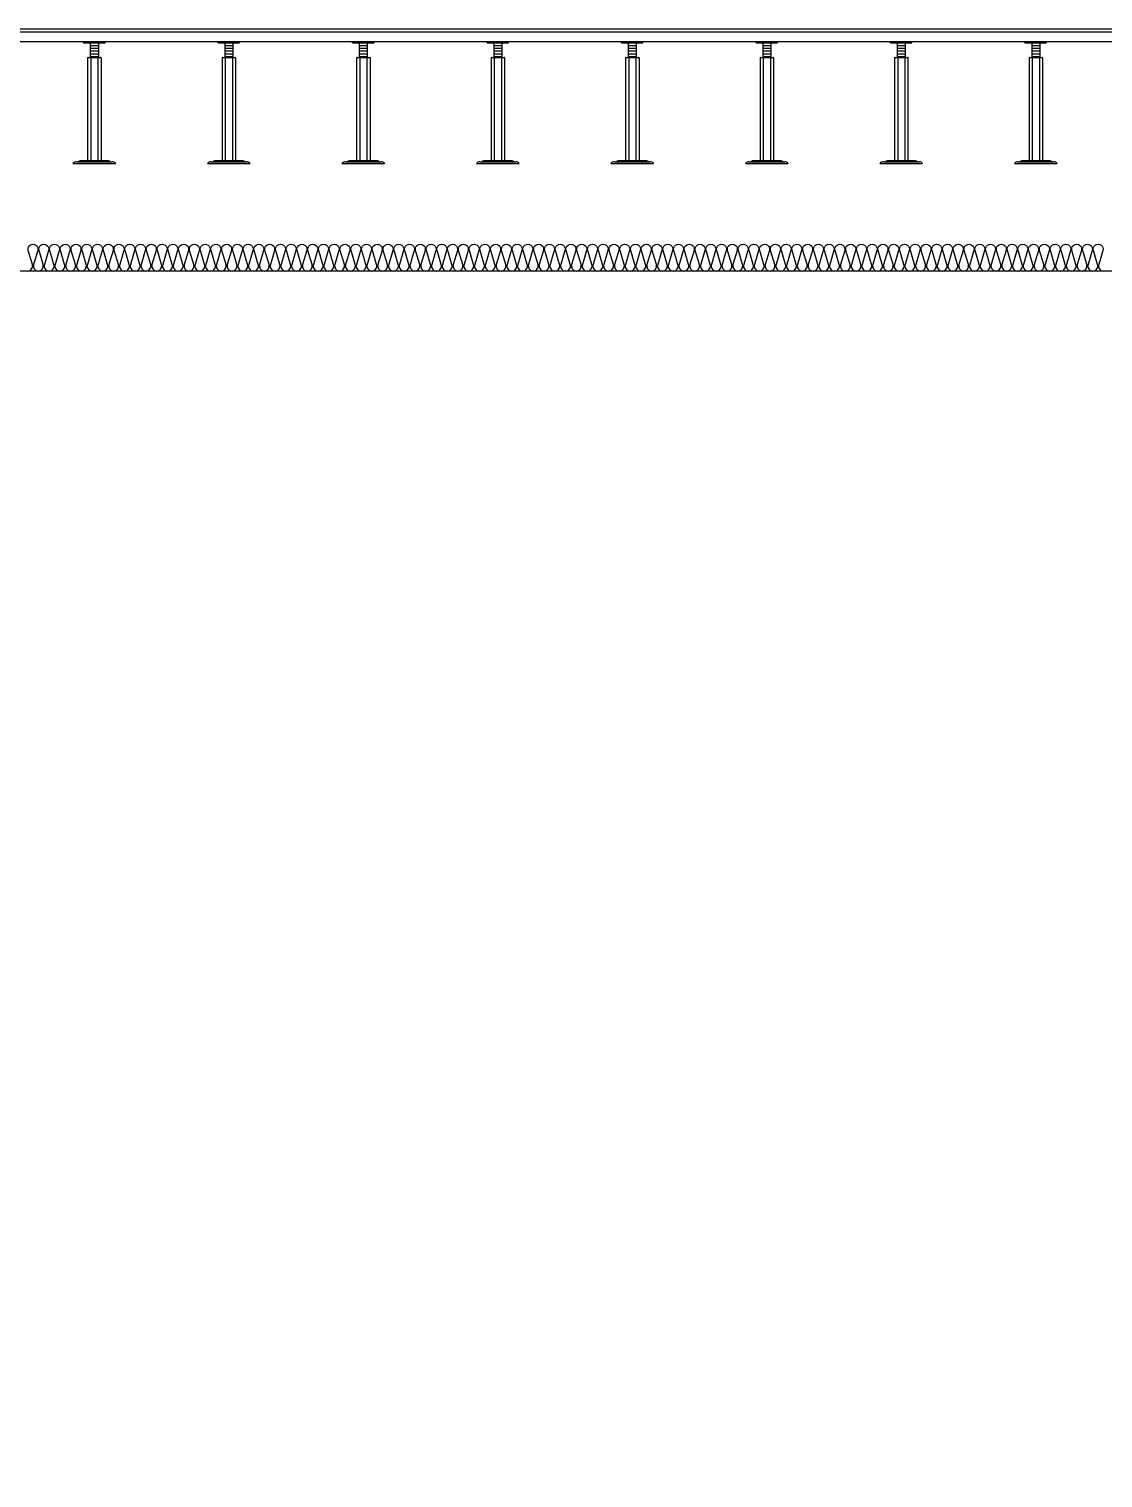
# Model space of a CAD drawing. Header units: millimetres. Extents: x 19868 to 801382, y -4805 to 85279.
# Drawn here: x 518671 to 520667, y 39585 to 42279 of the extents above; entities that cross this region are included whole.
import ezdxf

# ---------------------------------------------------------------- set-up
doc = ezdxf.new("R2010")
doc.units = ezdxf.units.MM
doc.header["$LTSCALE"] = 250
for name, color, linetype in [('A-ELE-4', 4, 'Continuous'), ('A-ELE-8', 8, 'Continuous'), ('GES', 7, 'Continuous'), ('ISL', 251, 'Continuous'), ('악세스 350', 7, 'Continuous')]:
    doc.layers.add(name, color=color, linetype=linetype)

# ---------------------------------------------------------------- blocks, each defined once
blk = doc.blocks.new('*U147')
at = {"layer": 'A-ELE-4'}
blk.add_line((11.9, 0), (8611.9, 0), dxfattribs=at)
at = {"layer": 'A-ELE-8'}
for p, q in [((11.9, -5), (8611.9, -5)), ((11.9, -23), (8611.9, -23))]:
    blk.add_line(p, q, dxfattribs=at)
blk = doc.blocks.new('*U148')
at = {"layer": 'GES', "color": 8}
for p, q in [((4828, 224.5, 0), (4828, 227, 0)), ((4828, 227, 0), (4867.9, 227, 0)), ((4828, 224.5, 0), (4867.9, 224.5, 0)), ((4840.4, 224.5, 0), (4840.4, 214.7, 0)), ((4840.4, 221.1, 0), (4840.4, 197.2, 0)), ((4840.4, 219.1, 0), (4855.5, 219.1, 0)), ((4840.4, 219.1, 0), (4855.5, 219.1, 0)), ((4855.5, 224.5, 0), (4855.5, 214.7, 0)), ((4855.5, 221.1, 0), (4855.5, 197.2, 0)), ((4867.9, 224.5, 0), (4867.9, 227, 0)), ((5078, 224.5, 0), (5078, 227, 0)), ((5078, 227, 0), (5117.9, 227, 0)), ((5078, 224.5, 0), (5117.9, 224.5, 0)), ((5090.4, 224.5, 0), (5090.4, 214.7, 0)), ((5090.4, 221.1, 0), (5090.4, 197.2, 0)), ((5090.4, 219.1, 0), (5105.5, 219.1, 0)), ((5090.4, 219.1, 0), (5105.5, 219.1, 0)), ((5105.5, 224.5, 0), (5105.5, 214.7, 0)), ((5105.5, 221.1, 0), (5105.5, 197.2, 0)), ((5117.9, 224.5, 0), (5117.9, 227, 0)), ((5328, 224.5, 0), (5328, 227, 0)), ((5328, 227, 0), (5367.9, 227, 0)), ((5328, 224.5, 0), (5367.9, 224.5, 0)), ((5340.4, 224.5, 0), (5340.4, 214.7, 0)), ((5340.4, 221.1, 0), (5340.4, 197.2, 0)), ((5340.4, 219.1, 0), (5355.5, 219.1, 0)), ((5340.4, 219.1, 0), (5355.5, 219.1, 0)), ((5355.5, 224.5, 0), (5355.5, 214.7, 0)), ((5355.5, 221.1, 0), (5355.5, 197.2, 0)), ((5367.9, 224.5, 0), (5367.9, 227, 0)), ((5578, 224.5, 0), (5578, 227, 0)), ((5578, 227, 0), (5617.9, 227, 0)), ((5578, 224.5, 0), (5617.9, 224.5, 0)), ((5590.4, 224.5, 0), (5590.4, 214.7, 0)), ((5590.4, 221.1, 0), (5590.4, 197.2, 0)), ((5590.4, 219.1, 0), (5605.5, 219.1, 0)), ((5590.4, 219.1, 0), (5605.5, 219.1, 0)), ((5605.5, 224.5, 0), (5605.5, 214.7, 0)), ((5605.5, 221.1, 0), (5605.5, 197.2, 0)), ((5617.9, 224.5, 0), (5617.9, 227, 0)), ((5828, 224.5, 0), (5828, 227, 0)), ((5828, 227, 0), (5867.9, 227, 0)), ((5828, 224.5, 0), (5867.9, 224.5, 0)), ((5840.4, 224.5, 0), (5840.4, 214.7, 0)), ((5840.4, 221.1, 0), (5840.4, 197.2, 0)), ((5840.4, 219.1, 0), (5855.5, 219.1, 0)), ((5840.4, 219.1, 0), (5855.5, 219.1, 0)), ((5855.5, 224.5, 0), (5855.5, 214.7, 0)), ((5855.5, 221.1, 0), (5855.5, 197.2, 0)), ((5867.9, 224.5, 0), (5867.9, 227, 0)), ((6078, 224.5, 0), (6078, 227, 0)), ((6078, 227, 0), (6117.9, 227, 0)), ((6078, 224.5, 0), (6117.9, 224.5, 0)), ((6090.4, 224.5, 0), (6090.4, 214.7, 0)), ((6090.4, 221.1, 0), (6090.4, 197.2, 0)), ((6090.4, 219.1, 0), (6105.5, 219.1, 0)), ((6090.4, 219.1, 0), (6105.5, 219.1, 0)), ((6105.5, 224.5, 0), (6105.5, 214.7, 0)), ((6105.5, 221.1, 0), (6105.5, 197.2, 0)), ((6117.9, 224.5, 0), (6117.9, 227, 0)), ((6328, 224.5, 0), (6328, 227, 0)), ((6328, 227, 0), (6367.9, 227, 0)), ((6328, 224.5, 0), (6367.9, 224.5, 0)), ((6340.4, 224.5, 0), (6340.4, 214.7, 0)), ((6340.4, 221.1, 0), (6340.4, 197.2, 0)), ((6340.4, 219.1, 0), (6355.5, 219.1, 0)), ((6340.4, 219.1, 0), (6355.5, 219.1, 0)), ((6355.5, 224.5, 0), (6355.5, 214.7, 0)), ((6355.5, 221.1, 0), (6355.5, 197.2, 0)), ((6367.9, 224.5, 0), (6367.9, 227, 0)), ((6578, 224.5, 0), (6578, 227, 0)), ((6578, 227, 0), (6617.9, 227, 0)), ((6578, 224.5, 0), (6617.9, 224.5, 0)), ((6590.4, 224.5, 0), (6590.4, 214.7, 0)), ((6590.4, 221.1, 0), (6590.4, 197.2, 0)), ((6590.4, 219.1, 0), (6605.5, 219.1, 0)), ((6590.4, 219.1, 0), (6605.5, 219.1, 0)), ((6605.5, 224.5, 0), (6605.5, 214.7, 0)), ((6605.5, 221.1, 0), (6605.5, 197.2, 0)), ((6617.9, 224.5, 0), (6617.9, 227, 0)), ((4835.5, 196.4, 0), (4835.5, 5.6, 0)), ((4836.4, 197.2, 0), (4840.5, 197.2, 0)), ((4840.4, 214.1, 0), (4855.5, 214.1, 0)), ((4840.4, 214.1, 0), (4855.5, 214.1, 0)), ((4840.4, 209.1, 0), (4855.5, 209.1, 0)), ((4840.4, 209.1, 0), (4855.5, 209.1, 0)), ((4840.4, 204.1, 0), (4855.5, 204.1, 0)), ((4840.4, 204.1, 0), (4855.5, 204.1, 0)), ((4840.4, 199.1, 0), (4855.5, 199.1, 0)), ((4840.4, 199.1, 0), (4855.5, 199.1, 0)), ((4840.5, 197.2, 0), (4855.5, 197.2, 0)), ((4841.4, 196.4, 0), (4841.4, 5.6, 0)), ((4842.2, 197.2, 0), (4853.9, 197.2, 0)), ((4854.7, 196.4, 0), (4854.7, 5.6, 0)), ((4855.5, 197.2, 0), (4859.7, 197.2, 0)), ((4860.5, 196.4, 0), (4860.5, 5.6, 0)), ((5085.5, 196.4, 0), (5085.5, 5.6, 0)), ((5086.4, 197.2, 0), (5090.5, 197.2, 0)), ((5090.4, 214.1, 0), (5105.5, 214.1, 0)), ((5090.4, 214.1, 0), (5105.5, 214.1, 0)), ((5090.4, 209.1, 0), (5105.5, 209.1, 0)), ((5090.4, 209.1, 0), (5105.5, 209.1, 0)), ((5090.4, 204.1, 0), (5105.5, 204.1, 0)), ((5090.4, 204.1, 0), (5105.5, 204.1, 0)), ((5090.4, 199.1, 0), (5105.5, 199.1, 0)), ((5090.4, 199.1, 0), (5105.5, 199.1, 0)), ((5090.5, 197.2, 0), (5105.5, 197.2, 0)), ((5091.4, 196.4, 0), (5091.4, 5.6, 0)), ((5092.2, 197.2, 0), (5103.9, 197.2, 0)), ((5104.7, 196.4, 0), (5104.7, 5.6, 0)), ((5105.5, 197.2, 0), (5109.7, 197.2, 0)), ((5110.5, 196.4, 0), (5110.5, 5.6, 0)), ((5335.5, 196.4, 0), (5335.5, 5.6, 0)), ((5336.4, 197.2, 0), (5340.5, 197.2, 0)), ((5340.4, 214.1, 0), (5355.5, 214.1, 0)), ((5340.4, 214.1, 0), (5355.5, 214.1, 0)), ((5340.4, 209.1, 0), (5355.5, 209.1, 0)), ((5340.4, 209.1, 0), (5355.5, 209.1, 0)), ((5340.4, 204.1, 0), (5355.5, 204.1, 0)), ((5340.4, 204.1, 0), (5355.5, 204.1, 0)), ((5340.4, 199.1, 0), (5355.5, 199.1, 0)), ((5340.4, 199.1, 0), (5355.5, 199.1, 0)), ((5340.5, 197.2, 0), (5355.5, 197.2, 0)), ((5341.4, 196.4, 0), (5341.4, 5.6, 0)), ((5342.2, 197.2, 0), (5353.9, 197.2, 0)), ((5354.7, 196.4, 0), (5354.7, 5.6, 0)), ((5355.5, 197.2, 0), (5359.7, 197.2, 0)), ((5360.5, 196.4, 0), (5360.5, 5.6, 0)), ((5585.5, 196.4, 0), (5585.5, 5.6, 0)), ((5586.4, 197.2, 0), (5590.5, 197.2, 0)), ((5590.4, 214.1, 0), (5605.5, 214.1, 0)), ((5590.4, 214.1, 0), (5605.5, 214.1, 0)), ((5590.4, 209.1, 0), (5605.5, 209.1, 0)), ((5590.4, 209.1, 0), (5605.5, 209.1, 0)), ((5590.4, 204.1, 0), (5605.5, 204.1, 0)), ((5590.4, 204.1, 0), (5605.5, 204.1, 0)), ((5590.4, 199.1, 0), (5605.5, 199.1, 0)), ((5590.4, 199.1, 0), (5605.5, 199.1, 0)), ((5590.5, 197.2, 0), (5605.5, 197.2, 0)), ((5591.4, 196.4, 0), (5591.4, 5.6, 0)), ((5592.2, 197.2, 0), (5603.9, 197.2, 0)), ((5604.7, 196.4, 0), (5604.7, 5.6, 0)), ((5605.5, 197.2, 0), (5609.7, 197.2, 0)), ((5610.5, 196.4, 0), (5610.5, 5.6, 0)), ((5835.5, 196.4, 0), (5835.5, 5.6, 0)), ((5836.4, 197.2, 0), (5840.5, 197.2, 0)), ((5840.4, 214.1, 0), (5855.5, 214.1, 0)), ((5840.4, 214.1, 0), (5855.5, 214.1, 0)), ((5840.4, 209.1, 0), (5855.5, 209.1, 0)), ((5840.4, 209.1, 0), (5855.5, 209.1, 0)), ((5840.4, 204.1, 0), (5855.5, 204.1, 0)), ((5840.4, 204.1, 0), (5855.5, 204.1, 0)), ((5840.4, 199.1, 0), (5855.5, 199.1, 0)), ((5840.4, 199.1, 0), (5855.5, 199.1, 0)), ((5840.5, 197.2, 0), (5855.5, 197.2, 0)), ((5841.4, 196.4, 0), (5841.4, 5.6, 0)), ((5842.2, 197.2, 0), (5853.9, 197.2, 0)), ((5854.7, 196.4, 0), (5854.7, 5.6, 0)), ((5855.5, 197.2, 0), (5859.7, 197.2, 0)), ((5860.5, 196.4, 0), (5860.5, 5.6, 0)), ((6085.5, 196.4, 0), (6085.5, 5.6, 0)), ((6086.4, 197.2, 0), (6090.5, 197.2, 0)), ((6090.4, 214.1, 0), (6105.5, 214.1, 0)), ((6090.4, 214.1, 0), (6105.5, 214.1, 0)), ((6090.4, 209.1, 0), (6105.5, 209.1, 0)), ((6090.4, 209.1, 0), (6105.5, 209.1, 0)), ((6090.4, 204.1, 0), (6105.5, 204.1, 0)), ((6090.4, 204.1, 0), (6105.5, 204.1, 0)), ((6090.4, 199.1, 0), (6105.5, 199.1, 0)), ((6090.4, 199.1, 0), (6105.5, 199.1, 0)), ((6090.5, 197.2, 0), (6105.5, 197.2, 0)), ((6091.4, 196.4, 0), (6091.4, 5.6, 0)), ((6092.2, 197.2, 0), (6103.9, 197.2, 0)), ((6104.7, 196.4, 0), (6104.7, 5.6, 0)), ((6105.5, 197.2, 0), (6109.7, 197.2, 0)), ((6110.5, 196.4, 0), (6110.5, 5.6, 0)), ((6335.5, 196.4, 0), (6335.5, 5.6, 0)), ((6336.4, 197.2, 0), (6340.5, 197.2, 0)), ((6340.4, 214.1, 0), (6355.5, 214.1, 0)), ((6340.4, 214.1, 0), (6355.5, 214.1, 0)), ((6340.4, 209.1, 0), (6355.5, 209.1, 0)), ((6340.4, 209.1, 0), (6355.5, 209.1, 0)), ((6340.4, 204.1, 0), (6355.5, 204.1, 0)), ((6340.4, 204.1, 0), (6355.5, 204.1, 0)), ((6340.4, 199.1, 0), (6355.5, 199.1, 0)), ((6340.4, 199.1, 0), (6355.5, 199.1, 0)), ((6340.5, 197.2, 0), (6355.5, 197.2, 0)), ((6341.4, 196.4, 0), (6341.4, 5.6, 0)), ((6342.2, 197.2, 0), (6353.9, 197.2, 0)), ((6354.7, 196.4, 0), (6354.7, 5.6, 0)), ((6355.5, 197.2, 0), (6359.7, 197.2, 0)), ((6360.5, 196.4, 0), (6360.5, 5.6, 0)), ((6585.5, 196.4, 0), (6585.5, 5.6, 0)), ((6586.4, 197.2, 0), (6590.5, 197.2, 0)), ((6590.4, 214.1, 0), (6605.5, 214.1, 0)), ((6590.4, 214.1, 0), (6605.5, 214.1, 0)), ((6590.4, 209.1, 0), (6605.5, 209.1, 0)), ((6590.4, 209.1, 0), (6605.5, 209.1, 0)), ((6590.4, 204.1, 0), (6605.5, 204.1, 0)), ((6590.4, 204.1, 0), (6605.5, 204.1, 0)), ((6590.4, 199.1, 0), (6605.5, 199.1, 0)), ((6590.4, 199.1, 0), (6605.5, 199.1, 0)), ((6590.5, 197.2, 0), (6605.5, 197.2, 0)), ((6591.4, 196.4, 0), (6591.4, 5.6, 0)), ((6592.2, 197.2, 0), (6603.9, 197.2, 0)), ((6604.7, 196.4, 0), (6604.7, 5.6, 0)), ((6605.5, 197.2, 0), (6609.7, 197.2, 0)), ((6610.5, 196.4, 0), (6610.5, 5.6, 0)), ((4808.3, 0), (4887.7, 0, 0)), ((4814.7, 2.9), (4881.4, 2.9)), ((4823.2, 5.2), (4873.3, 5.2)), ((4836.4, 4.7, 0), (4840.5, 4.7, 0)), ((4839.7, 4.7, 0), (4839.7, 5.2)), ((4840.5, 4.7, 0), (4855.5, 4.7, 0)), ((4842.2, 4.7, 0), (4853.9, 4.7, 0)), ((4855.5, 4.7, 0), (4859.7, 4.7, 0)), ((4856.4, 4.7, 0), (4856.4, 5.2)), ((5058.3, 0), (5137.7, 0, 0)), ((5064.7, 2.9), (5131.4, 2.9)), ((5073.2, 5.2), (5123.3, 5.2)), ((5086.4, 4.7, 0), (5090.5, 4.7, 0)), ((5089.7, 4.7, 0), (5089.7, 5.2)), ((5090.5, 4.7, 0), (5105.5, 4.7, 0)), ((5092.2, 4.7, 0), (5103.9, 4.7, 0)), ((5105.5, 4.7, 0), (5109.7, 4.7, 0)), ((5106.4, 4.7, 0), (5106.4, 5.2)), ((5308.3, 0), (5387.7, 0, 0)), ((5314.7, 2.9), (5381.4, 2.9)), ((5323.2, 5.2), (5373.3, 5.2)), ((5336.4, 4.7, 0), (5340.5, 4.7, 0)), ((5339.7, 4.7, 0), (5339.7, 5.2)), ((5340.5, 4.7, 0), (5355.5, 4.7, 0)), ((5342.2, 4.7, 0), (5353.9, 4.7, 0)), ((5355.5, 4.7, 0), (5359.7, 4.7, 0)), ((5356.4, 4.7, 0), (5356.4, 5.2)), ((5558.3, 0), (5637.7, 0, 0)), ((5564.7, 2.9), (5631.4, 2.9)), ((5573.2, 5.2), (5623.3, 5.2)), ((5586.4, 4.7, 0), (5590.5, 4.7, 0)), ((5589.7, 4.7, 0), (5589.7, 5.2)), ((5590.5, 4.7, 0), (5605.5, 4.7, 0)), ((5592.2, 4.7, 0), (5603.9, 4.7, 0)), ((5605.5, 4.7, 0), (5609.7, 4.7, 0)), ((5606.4, 4.7, 0), (5606.4, 5.2)), ((5808.3, 0), (5887.7, 0, 0)), ((5814.7, 2.9), (5881.4, 2.9)), ((5823.2, 5.2), (5873.3, 5.2)), ((5836.4, 4.7, 0), (5840.5, 4.7, 0)), ((5839.7, 4.7, 0), (5839.7, 5.2)), ((5840.5, 4.7, 0), (5855.5, 4.7, 0)), ((5842.2, 4.7, 0), (5853.9, 4.7, 0)), ((5855.5, 4.7, 0), (5859.7, 4.7, 0)), ((5856.4, 4.7, 0), (5856.4, 5.2)), ((6058.3, 0), (6137.7, 0, 0)), ((6064.7, 2.9), (6131.4, 2.9)), ((6073.2, 5.2), (6123.3, 5.2)), ((6086.4, 4.7, 0), (6090.5, 4.7, 0)), ((6089.7, 4.7, 0), (6089.7, 5.2)), ((6090.5, 4.7, 0), (6105.5, 4.7, 0)), ((6092.2, 4.7, 0), (6103.9, 4.7, 0)), ((6105.5, 4.7, 0), (6109.7, 4.7, 0)), ((6106.4, 4.7, 0), (6106.4, 5.2)), ((6308.3, 0), (6387.7, 0, 0)), ((6314.7, 2.9), (6381.4, 2.9)), ((6323.2, 5.2), (6373.3, 5.2)), ((6336.4, 4.7, 0), (6340.5, 4.7, 0)), ((6339.7, 4.7, 0), (6339.7, 5.2)), ((6340.5, 4.7, 0), (6355.5, 4.7, 0)), ((6342.2, 4.7, 0), (6353.9, 4.7, 0)), ((6355.5, 4.7, 0), (6359.7, 4.7, 0)), ((6356.4, 4.7, 0), (6356.4, 5.2)), ((6558.3, 0), (6637.7, 0, 0)), ((6564.7, 2.9), (6631.4, 2.9)), ((6573.2, 5.2), (6623.3, 5.2)), ((6586.4, 4.7, 0), (6590.5, 4.7, 0)), ((6589.7, 4.7, 0), (6589.7, 5.2)), ((6590.5, 4.7, 0), (6605.5, 4.7, 0)), ((6592.2, 4.7, 0), (6603.9, 4.7, 0)), ((6605.5, 4.7, 0), (6609.7, 4.7, 0)), ((6606.4, 4.7, 0), (6606.4, 5.2))]:
    blk.add_line(p, q, dxfattribs=at)
for centre, radius, start, end in [((4836.4, 196.4, 0), 0.833, 90, 180), ((4840.5, 196.4, 0), 0.833, 0, 90), ((4842.2, 196.4, 0), 0.833, 90, 180), ((4853.9, 196.4, 0), 0.833, 0, 90), ((4855.5, 196.4, 0), 0.833, 90, 180), ((4859.7, 196.4, 0), 0.833, 0, 90), ((5086.4, 196.4, 0), 0.833, 90, 180), ((5090.5, 196.4, 0), 0.833, 0, 90), ((5092.2, 196.4, 0), 0.833, 90, 180), ((5103.9, 196.4, 0), 0.833, 0, 90), ((5105.5, 196.4, 0), 0.833, 90, 180), ((5109.7, 196.4, 0), 0.833, 0, 90), ((5336.4, 196.4, 0), 0.833, 90, 180), ((5340.5, 196.4, 0), 0.833, 0, 90), ((5342.2, 196.4, 0), 0.833, 90, 180), ((5353.9, 196.4, 0), 0.833, 0, 90), ((5355.5, 196.4, 0), 0.833, 90, 180), ((5359.7, 196.4, 0), 0.833, 0, 90), ((5586.4, 196.4, 0), 0.833, 90, 180), ((5590.5, 196.4, 0), 0.833, 0, 90), ((5592.2, 196.4, 0), 0.833, 90, 180), ((5603.9, 196.4, 0), 0.833, 0, 90), ((5605.5, 196.4, 0), 0.833, 90, 180), ((5609.7, 196.4, 0), 0.833, 0, 90), ((5836.4, 196.4, 0), 0.833, 90, 180), ((5840.5, 196.4, 0), 0.833, 0, 90), ((5842.2, 196.4, 0), 0.833, 90, 180), ((5853.9, 196.4, 0), 0.833, 0, 90), ((5855.5, 196.4, 0), 0.833, 90, 180), ((5859.7, 196.4, 0), 0.833, 0, 90), ((6086.4, 196.4, 0), 0.833, 90, 180), ((6090.5, 196.4, 0), 0.833, 0, 90), ((6092.2, 196.4, 0), 0.833, 90, 180), ((6103.9, 196.4, 0), 0.833, 0, 90), ((6105.5, 196.4, 0), 0.833, 90, 180), ((6109.7, 196.4, 0), 0.833, 0, 90), ((6336.4, 196.4, 0), 0.833, 90, 180), ((6340.5, 196.4, 0), 0.833, 0, 90), ((6342.2, 196.4, 0), 0.833, 90, 180), ((6353.9, 196.4, 0), 0.833, 0, 90), ((6355.5, 196.4, 0), 0.833, 90, 180), ((6359.7, 196.4, 0), 0.833, 0, 90), ((6586.4, 196.4, 0), 0.833, 90, 180), ((6590.5, 196.4, 0), 0.833, 0, 90), ((6592.2, 196.4, 0), 0.833, 90, 180), ((6603.9, 196.4, 0), 0.833, 0, 90), ((6605.5, 196.4, 0), 0.833, 90, 180), ((6609.7, 196.4, 0), 0.833, 0, 90), ((4814.7, -5.4), 8.33, 90, 139.756), ((4823.2, -3.2), 8.33, 90, 132.9054), ((4836.4, 5.6, 0), 0.833, 180, 270), ((4840.5, 5.6, 0), 0.833, 270, 0), ((4842.2, 5.6, 0), 0.833, 180, 270), ((4853.9, 5.6, 0), 0.833, 270, 0), ((4855.5, 5.6, 0), 0.833, 180, 270), ((4859.7, 5.6, 0), 0.833, 270, 0), ((4873.3, -3.2), 8.33, 47.0946, 90), ((4881.4, -5.4), 8.33, 40.244, 90), ((5064.7, -5.4), 8.33, 90, 139.756), ((5073.2, -3.2), 8.33, 90, 132.9054), ((5086.4, 5.6, 0), 0.833, 180, 270), ((5090.5, 5.6, 0), 0.833, 270, 0), ((5092.2, 5.6, 0), 0.833, 180, 270), ((5103.9, 5.6, 0), 0.833, 270, 0), ((5105.5, 5.6, 0), 0.833, 180, 270), ((5109.7, 5.6, 0), 0.833, 270, 0), ((5123.3, -3.2), 8.33, 47.0946, 90), ((5131.4, -5.4), 8.33, 40.244, 90), ((5314.7, -5.4), 8.33, 90, 139.756), ((5323.2, -3.2), 8.33, 90, 132.9054), ((5336.4, 5.6, 0), 0.833, 180, 270), ((5340.5, 5.6, 0), 0.833, 270, 0), ((5342.2, 5.6, 0), 0.833, 180, 270), ((5353.9, 5.6, 0), 0.833, 270, 0), ((5355.5, 5.6, 0), 0.833, 180, 270), ((5359.7, 5.6, 0), 0.833, 270, 0), ((5373.3, -3.2), 8.33, 47.0946, 90), ((5381.4, -5.4), 8.33, 40.244, 90), ((5564.7, -5.4), 8.33, 90, 139.756), ((5573.2, -3.2), 8.33, 90, 132.9054), ((5586.4, 5.6, 0), 0.833, 180, 270), ((5590.5, 5.6, 0), 0.833, 270, 0), ((5592.2, 5.6, 0), 0.833, 180, 270), ((5603.9, 5.6, 0), 0.833, 270, 0), ((5605.5, 5.6, 0), 0.833, 180, 270), ((5609.7, 5.6, 0), 0.833, 270, 0), ((5623.3, -3.2), 8.33, 47.0946, 90), ((5631.4, -5.4), 8.33, 40.244, 90), ((5814.7, -5.4), 8.33, 90, 139.756), ((5823.2, -3.2), 8.33, 90, 132.9054), ((5836.4, 5.6, 0), 0.833, 180, 270), ((5840.5, 5.6, 0), 0.833, 270, 0), ((5842.2, 5.6, 0), 0.833, 180, 270), ((5853.9, 5.6, 0), 0.833, 270, 0), ((5855.5, 5.6, 0), 0.833, 180, 270), ((5859.7, 5.6, 0), 0.833, 270, 0), ((5873.3, -3.2), 8.33, 47.0946, 90), ((5881.4, -5.4), 8.33, 40.244, 90), ((6064.7, -5.4), 8.33, 90, 139.756), ((6073.2, -3.2), 8.33, 90, 132.9054), ((6086.4, 5.6, 0), 0.833, 180, 270), ((6090.5, 5.6, 0), 0.833, 270, 0), ((6092.2, 5.6, 0), 0.833, 180, 270), ((6103.9, 5.6, 0), 0.833, 270, 0), ((6105.5, 5.6, 0), 0.833, 180, 270), ((6109.7, 5.6, 0), 0.833, 270, 0), ((6123.3, -3.2), 8.33, 47.0946, 90), ((6131.4, -5.4), 8.33, 40.244, 90), ((6314.7, -5.4), 8.33, 90, 139.756), ((6323.2, -3.2), 8.33, 90, 132.9054), ((6336.4, 5.6, 0), 0.833, 180, 270), ((6340.5, 5.6, 0), 0.833, 270, 0), ((6342.2, 5.6, 0), 0.833, 180, 270), ((6353.9, 5.6, 0), 0.833, 270, 0), ((6355.5, 5.6, 0), 0.833, 180, 270), ((6359.7, 5.6, 0), 0.833, 270, 0), ((6373.3, -3.2), 8.33, 47.0946, 90), ((6381.4, -5.4), 8.33, 40.244, 90), ((6564.7, -5.4), 8.33, 90, 139.756), ((6573.2, -3.2), 8.33, 90, 132.9054), ((6586.4, 5.6, 0), 0.833, 180, 270), ((6590.5, 5.6, 0), 0.833, 270, 0), ((6592.2, 5.6, 0), 0.833, 180, 270), ((6603.9, 5.6, 0), 0.833, 270, 0), ((6605.5, 5.6, 0), 0.833, 180, 270), ((6609.7, 5.6, 0), 0.833, 270, 0), ((6623.3, -3.2), 8.33, 47.0946, 90), ((6631.4, -5.4), 8.33, 40.244, 90)]:
    blk.add_arc(centre, radius, start, end, dxfattribs=at)

msp = doc.modelspace()

# ---------------------------------------------------------------- linework, layer by layer
at = {"layer": 'ISL'}
msp.add_lwpolyline([(538188.2, 41428.9), (537688.2, 41428.9), (537688.2, 41978.9), (535188.2, 41978.9), (535188.2, 41228.9), (534488.2, 41228.9), (534488.2, 41978.9), (528888.2, 41978.9), (528888.2, 41328.9), (528488.2, 41328.9), (528488.2, 42228.9), (528588.2, 42228.9), (528588.2, 42878.9), (522838.2, 42878.9), (522838.2, 42078.9), (523338.2, 42078.9), (523338.2, 41078.9), (522538.2, 41078.9), (522538.2, 41828.9), (511388.2, 41828.9), (511388.2, 41078.9), (511088.2, 41078.9), (511088.2, 34028.9), (511038.2, 34028.9)], dxfattribs=at)
msp.add_lwpolyline([(518668.2, 41828.9, 0.509267), (518677, 41841.1), (518669.4, 41866.8, -1.372593), (518687, 41866.8), (518679.4, 41841.1, 0.509267), (518688.2, 41828.9, 0.509267), (518697, 41841.1), (518689.4, 41866.8, -1.372593), (518707, 41866.8), (518699.4, 41841.1, 0.509267), (518708.2, 41828.9, 0.509267), (518717, 41841.1), (518709.4, 41866.8, -1.372593), (518727, 41866.8), (518719.4, 41841.1, 0.509267), (518728.2, 41828.9, 0.509267), (518737, 41841.1), (518729.4, 41866.8, -1.372593), (518747, 41866.8), (518739.4, 41841.1, 0.509267), (518748.2, 41828.9, 0.509267), (518757, 41841.1), (518749.4, 41866.8, -1.372593), (518767, 41866.8), (518759.4, 41841.1, 0.509267), (518768.2, 41828.9, 0.509267), (518777, 41841.1), (518769.4, 41866.8, -1.372593), (518787, 41866.8), (518779.4, 41841.1, 0.509267), (518788.2, 41828.9, 0.509267), (518797, 41841.1), (518789.4, 41866.8, -1.372593), (518807, 41866.8), (518799.4, 41841.1, 0.509267), (518808.2, 41828.9, 0.509267), (518817, 41841.1), (518809.4, 41866.8, -1.372593), (518827, 41866.8), (518819.4, 41841.1, 0.509267), (518828.2, 41828.9, 0.509267), (518837, 41841.1), (518829.4, 41866.8, -1.372593), (518847, 41866.8), (518839.4, 41841.1, 0.509267), (518848.2, 41828.9, 0.509267), (518857, 41841.1), (518849.4, 41866.8, -1.372593), (518867, 41866.8), (518859.4, 41841.1, 0.509267), (518868.2, 41828.9, 0.509267), (518877, 41841.1), (518869.4, 41866.8, -1.372593), (518887, 41866.8), (518879.4, 41841.1, 0.509267), (518888.2, 41828.9, 0.509267), (518897, 41841.1), (518889.4, 41866.8, -1.372593), (518907, 41866.8), (518899.4, 41841.1, 0.509267), (518908.2, 41828.9, 0.509267), (518917, 41841.1), (518909.4, 41866.8, -1.372593), (518927, 41866.8), (518919.4, 41841.1, 0.509267), (518928.2, 41828.9, 0.509267), (518937, 41841.1), (518929.4, 41866.8, -1.372593), (518947, 41866.8), (518939.4, 41841.1, 0.509267), (518948.2, 41828.9, 0.509267), (518957, 41841.1), (518949.4, 41866.8, -1.372593), (518967, 41866.8), (518959.4, 41841.1, 0.509267), (518968.2, 41828.9, 0.509267), (518977, 41841.1), (518969.4, 41866.8, -1.372593), (518987, 41866.8), (518979.4, 41841.1, 0.509267), (518988.2, 41828.9, 0.509267), (518997, 41841.1), (518989.4, 41866.8, -1.372593), (519007, 41866.8), (518999.4, 41841.1, 0.509267), (519008.2, 41828.9, 0.509267), (519017, 41841.1), (519009.4, 41866.8, -1.372593), (519027, 41866.8), (519019.4, 41841.1, 0.509267), (519028.2, 41828.9, 0.509267), (519037, 41841.1), (519029.4, 41866.8, -1.372593), (519047, 41866.8), (519039.4, 41841.1, 0.509267), (519048.2, 41828.9, 0.509267), (519057, 41841.1), (519049.4, 41866.8, -1.372593), (519067, 41866.8), (519059.4, 41841.1, 0.509267), (519068.2, 41828.9, 0.509267), (519077, 41841.1), (519069.4, 41866.8, -1.372593), (519087, 41866.8), (519079.4, 41841.1, 0.509267), (519088.2, 41828.9, 0.509267), (519097, 41841.1), (519089.4, 41866.8, -1.372593), (519107, 41866.8), (519099.4, 41841.1, 0.509267), (519108.2, 41828.9, 0.509267), (519117, 41841.1), (519109.4, 41866.8, -1.372593), (519127, 41866.8), (519119.4, 41841.1, 0.509267), (519128.2, 41828.9, 0.509267), (519137, 41841.1), (519129.4, 41866.8, -1.372593), (519147, 41866.8), (519139.4, 41841.1, 0.509267), (519148.2, 41828.9, 0.509267), (519157, 41841.1), (519149.4, 41866.8, -1.372593), (519167, 41866.8), (519159.4, 41841.1, 0.509267), (519168.2, 41828.9, 0.509267), (519177, 41841.1), (519169.4, 41866.8, -1.372593), (519187, 41866.8), (519179.4, 41841.1, 0.509267), (519188.2, 41828.9, 0.509267), (519197, 41841.1), (519189.4, 41866.8, -1.372593), (519207, 41866.8), (519199.4, 41841.1, 0.509267), (519208.2, 41828.9, 0.509267), (519217, 41841.1), (519209.4, 41866.8, -1.372593), (519227, 41866.8), (519219.4, 41841.1, 0.509267), (519228.2, 41828.9, 0.509267), (519237, 41841.1), (519229.4, 41866.8, -1.372593), (519247, 41866.8), (519239.4, 41841.1, 0.509267), (519248.2, 41828.9, 0.509267), (519257, 41841.1), (519249.4, 41866.8, -1.372593), (519267, 41866.8), (519259.4, 41841.1, 0.509267), (519268.2, 41828.9, 0.509267), (519277, 41841.1), (519269.4, 41866.8, -1.372593), (519287, 41866.8), (519279.4, 41841.1, 0.509267), (519288.2, 41828.9, 0.509267), (519297, 41841.1), (519289.4, 41866.8, -1.372593), (519307, 41866.8), (519299.4, 41841.1, 0.509267), (519308.2, 41828.9, 0.509267), (519317, 41841.1), (519309.4, 41866.8, -1.372593), (519327, 41866.8), (519319.4, 41841.1, 0.509267), (519328.2, 41828.9, 0.509267), (519337, 41841.1), (519329.4, 41866.8, -1.372593), (519347, 41866.8), (519339.4, 41841.1, 0.509267), (519348.2, 41828.9, 0.509267), (519357, 41841.1), (519349.4, 41866.8, -1.372593), (519367, 41866.8), (519359.4, 41841.1, 0.509267), (519368.2, 41828.9, 0.509267), (519377, 41841.1), (519369.4, 41866.8, -1.372593), (519387, 41866.8), (519379.4, 41841.1, 0.509267), (519388.2, 41828.9, 0.509267), (519397, 41841.1), (519389.4, 41866.8, -1.372593), (519407, 41866.8), (519399.4, 41841.1, 0.509267), (519408.2, 41828.9, 0.509267), (519417, 41841.1), (519409.4, 41866.8, -1.372593), (519427, 41866.8), (519419.4, 41841.1, 0.509267), (519428.2, 41828.9, 0.509267), (519437, 41841.1), (519429.4, 41866.8, -1.372593), (519447, 41866.8), (519439.4, 41841.1, 0.509267), (519448.2, 41828.9, 0.509267), (519457, 41841.1), (519449.4, 41866.8, -1.372593), (519467, 41866.8), (519459.4, 41841.1, 0.509267), (519468.2, 41828.9, 0.509267), (519477, 41841.1), (519469.4, 41866.8, -1.372593), (519487, 41866.8), (519479.4, 41841.1, 0.509267), (519488.2, 41828.9, 0.509267), (519497, 41841.1), (519489.4, 41866.8, -1.372593), (519507, 41866.8), (519499.4, 41841.1, 0.509267), (519508.2, 41828.9, 0.509267), (519517, 41841.1), (519509.4, 41866.8, -1.372593), (519527, 41866.8), (519519.4, 41841.1, 0.509267), (519528.2, 41828.9, 0.509267), (519537, 41841.1), (519529.4, 41866.8, -1.372593), (519547, 41866.8), (519539.4, 41841.1, 0.509267), (519548.2, 41828.9, 0.509267), (519557, 41841.1), (519549.4, 41866.8, -1.372593), (519567, 41866.8), (519559.4, 41841.1, 0.509267), (519568.2, 41828.9, 0.509267), (519577, 41841.1), (519569.4, 41866.8, -1.372593), (519587, 41866.8), (519579.4, 41841.1, 0.509267), (519588.2, 41828.9, 0.509267), (519597, 41841.1), (519589.4, 41866.8, -1.372593), (519607, 41866.8), (519599.4, 41841.1, 0.509267), (519608.2, 41828.9, 0.509267), (519617, 41841.1), (519609.4, 41866.8, -1.372593), (519627, 41866.8), (519619.4, 41841.1, 0.509267), (519628.2, 41828.9, 0.509267), (519637, 41841.1), (519629.4, 41866.8, -1.372593), (519647, 41866.8), (519639.4, 41841.1, 0.509267), (519648.2, 41828.9, 0.509267), (519657, 41841.1), (519649.4, 41866.8, -1.372593), (519667, 41866.8), (519659.4, 41841.1, 0.509267), (519668.2, 41828.9, 0.509267), (519677, 41841.1), (519669.4, 41866.8, -1.372593), (519687, 41866.8), (519679.4, 41841.1, 0.509267), (519688.2, 41828.9, 0.509267), (519697, 41841.1), (519689.4, 41866.8, -1.372593), (519707, 41866.8), (519699.4, 41841.1, 0.509267), (519708.2, 41828.9, 0.509267), (519717, 41841.1), (519709.4, 41866.8, -1.372593), (519727, 41866.8), (519719.4, 41841.1, 0.509267), (519728.2, 41828.9, 0.509267), (519737, 41841.1), (519729.4, 41866.8, -1.372593), (519747, 41866.8), (519739.4, 41841.1, 0.509267), (519748.2, 41828.9, 0.509267), (519757, 41841.1), (519749.4, 41866.8, -1.372593), (519767, 41866.8), (519759.4, 41841.1, 0.509267), (519768.2, 41828.9, 0.509267), (519777, 41841.1), (519769.4, 41866.8, -1.372593), (519787, 41866.8), (519779.4, 41841.1, 0.509267), (519788.2, 41828.9, 0.509267), (519797, 41841.1), (519789.4, 41866.8, -1.372593), (519807, 41866.8), (519799.4, 41841.1, 0.509267), (519808.2, 41828.9, 0.509267), (519817, 41841.1), (519809.4, 41866.8, -1.372593), (519827, 41866.8), (519819.4, 41841.1, 0.509267), (519828.2, 41828.9, 0.509267), (519837, 41841.1), (519829.4, 41866.8, -1.372593), (519847, 41866.8), (519839.4, 41841.1, 0.509267), (519848.2, 41828.9, 0.509267), (519857, 41841.1), (519849.4, 41866.8, -1.372593), (519867, 41866.8), (519859.4, 41841.1, 0.509267), (519868.2, 41828.9, 0.509267), (519877, 41841.1), (519869.4, 41866.8, -1.372593), (519887, 41866.8), (519879.4, 41841.1, 0.509267), (519888.2, 41828.9, 0.509267), (519897, 41841.1), (519889.4, 41866.8, -1.372593), (519907, 41866.8), (519899.4, 41841.1, 0.509267), (519908.2, 41828.9, 0.509267), (519917, 41841.1), (519909.4, 41866.8, -1.372593), (519927, 41866.8), (519919.4, 41841.1, 0.509267), (519928.2, 41828.9, 0.509267), (519937, 41841.1), (519929.4, 41866.8, -1.372593), (519947, 41866.8), (519939.4, 41841.1, 0.509267), (519948.2, 41828.9, 0.509267), (519957, 41841.1), (519949.4, 41866.8, -1.372593), (519967, 41866.8), (519959.4, 41841.1, 0.509267), (519968.2, 41828.9, 0.509267), (519977, 41841.1), (519969.4, 41866.8, -1.372593), (519987, 41866.8), (519979.4, 41841.1, 0.509267), (519988.2, 41828.9, 0.509267), (519997, 41841.1), (519989.4, 41866.8, -1.372593), (520007, 41866.8), (519999.4, 41841.1, 0.509267), (520008.2, 41828.9, 0.509267), (520017, 41841.1), (520009.4, 41866.8, -1.372593), (520027, 41866.8), (520019.4, 41841.1, 0.509267), (520028.2, 41828.9, 0.509267), (520037, 41841.1), (520029.4, 41866.8, -1.372593), (520047, 41866.8), (520039.4, 41841.1, 0.509267), (520048.2, 41828.9, 0.509267), (520057, 41841.1), (520049.4, 41866.8, -1.372593), (520067, 41866.8), (520059.4, 41841.1, 0.509267), (520068.2, 41828.9, 0.509267), (520077, 41841.1), (520069.4, 41866.8, -1.372593), (520087, 41866.8), (520079.4, 41841.1, 0.509267), (520088.2, 41828.9, 0.509267), (520097, 41841.1), (520089.4, 41866.8, -1.372593), (520107, 41866.8), (520099.4, 41841.1, 0.509267), (520108.2, 41828.9, 0.509267), (520117, 41841.1), (520109.4, 41866.8, -1.372593), (520127, 41866.8), (520119.4, 41841.1, 0.509267), (520128.2, 41828.9, 0.509267), (520137, 41841.1), (520129.4, 41866.8, -1.372593), (520147, 41866.8), (520139.4, 41841.1, 0.509267), (520148.2, 41828.9, 0.509267), (520157, 41841.1), (520149.4, 41866.8, -1.372593), (520167, 41866.8), (520159.4, 41841.1, 0.509267), (520168.2, 41828.9, 0.509267), (520177, 41841.1), (520169.4, 41866.8, -1.372593), (520187, 41866.8), (520179.4, 41841.1, 0.509267), (520188.2, 41828.9, 0.509267), (520197, 41841.1), (520189.4, 41866.8, -1.372593), (520207, 41866.8), (520199.4, 41841.1, 0.509267), (520208.2, 41828.9, 0.509267), (520217, 41841.1), (520209.4, 41866.8, -1.372593), (520227, 41866.8), (520219.4, 41841.1, 0.509267), (520228.2, 41828.9, 0.509267), (520237, 41841.1), (520229.4, 41866.8, -1.372593), (520247, 41866.8), (520239.4, 41841.1, 0.509267), (520248.2, 41828.9, 0.509267), (520257, 41841.1), (520249.4, 41866.8, -1.372593), (520267, 41866.8), (520259.4, 41841.1, 0.509267), (520268.2, 41828.9, 0.509267), (520277, 41841.1), (520269.4, 41866.8, -1.372593), (520287, 41866.8), (520279.4, 41841.1, 0.509267), (520288.2, 41828.9, 0.509267), (520297, 41841.1), (520289.4, 41866.8, -1.372593), (520307, 41866.8), (520299.4, 41841.1, 0.509267), (520308.2, 41828.9, 0.509267), (520317, 41841.1), (520309.4, 41866.8, -1.372593), (520327, 41866.8), (520319.4, 41841.1, 0.509267), (520328.2, 41828.9, 0.509267), (520337, 41841.1), (520329.4, 41866.8, -1.372593), (520347, 41866.8), (520339.4, 41841.1, 0.509267), (520348.2, 41828.9, 0.509267), (520357, 41841.1), (520349.4, 41866.8, -1.372593), (520367, 41866.8), (520359.4, 41841.1, 0.509267), (520368.2, 41828.9, 0.509267), (520377, 41841.1), (520369.4, 41866.8, -1.372593), (520387, 41866.8), (520379.4, 41841.1, 0.509267), (520388.2, 41828.9, 0.509267), (520397, 41841.1), (520389.4, 41866.8, -1.372593), (520407, 41866.8), (520399.4, 41841.1, 0.509267), (520408.2, 41828.9, 0.509267), (520417, 41841.1), (520409.4, 41866.8, -1.372593), (520427, 41866.8), (520419.4, 41841.1, 0.509267), (520428.2, 41828.9, 0.509267), (520437, 41841.1), (520429.4, 41866.8, -1.372593), (520447, 41866.8), (520439.4, 41841.1, 0.509267), (520448.2, 41828.9, 0.509267), (520457, 41841.1), (520449.4, 41866.8, -1.372593), (520467, 41866.8), (520459.4, 41841.1, 0.509267), (520468.2, 41828.9, 0.509267), (520477, 41841.1), (520469.4, 41866.8, -1.372593), (520487, 41866.8), (520479.4, 41841.1, 0.509267), (520488.2, 41828.9, 0.509267), (520497, 41841.1), (520489.4, 41866.8, -1.372593), (520507, 41866.8), (520499.4, 41841.1, 0.509267), (520508.2, 41828.9, 0.509267), (520517, 41841.1), (520509.4, 41866.8, -1.372593), (520527, 41866.8), (520519.4, 41841.1, 0.509267), (520528.2, 41828.9, 0.509267), (520537, 41841.1), (520529.4, 41866.8, -1.372593), (520547, 41866.8), (520539.4, 41841.1, 0.509267), (520548.2, 41828.9, 0.509267), (520557, 41841.1), (520549.4, 41866.8, -1.372593), (520567, 41866.8), (520559.4, 41841.1, 0.509267), (520568.2, 41828.9, 0.509267), (520577, 41841.1), (520569.4, 41866.8, -1.372593), (520587, 41866.8), (520579.4, 41841.1, 0.509267), (520588.2, 41828.9, 0.509267), (520597, 41841.1), (520589.4, 41866.8, -1.372593), (520607, 41866.8), (520599.4, 41841.1, 0.509267), (520608.2, 41828.9, 0.509267), (520617, 41841.1), (520609.4, 41866.8, -1.372593), (520627, 41866.8), (520619.4, 41841.1, 0.509267), (520628.2, 41828.9, 0.509267), (520637, 41841.1), (520629.4, 41866.8, -1.372593), (520647, 41866.8), (520639.4, 41841.1, 0.509267), (520648.2, 41828.9, 0.509267), (520657, 41841.1), (520649.4, 41866.8, -1.372593), (520667, 41866.8), (520659.4, 41841.1, 0.509267), (520668.2, 41828.9, 0.509267)], format="xyb", dxfattribs=at)

# ---------------------------------------------------------------- block references
at = {"layer": 'GES'}
msp.add_blockref('*U148', (513944.2, 42028.9), dxfattribs=at)
at = {"layer": '악세스 350'}
msp.add_blockref('*U147', (513976.3, 42278.9), dxfattribs=at)

doc.saveas('drawing.dxf')
